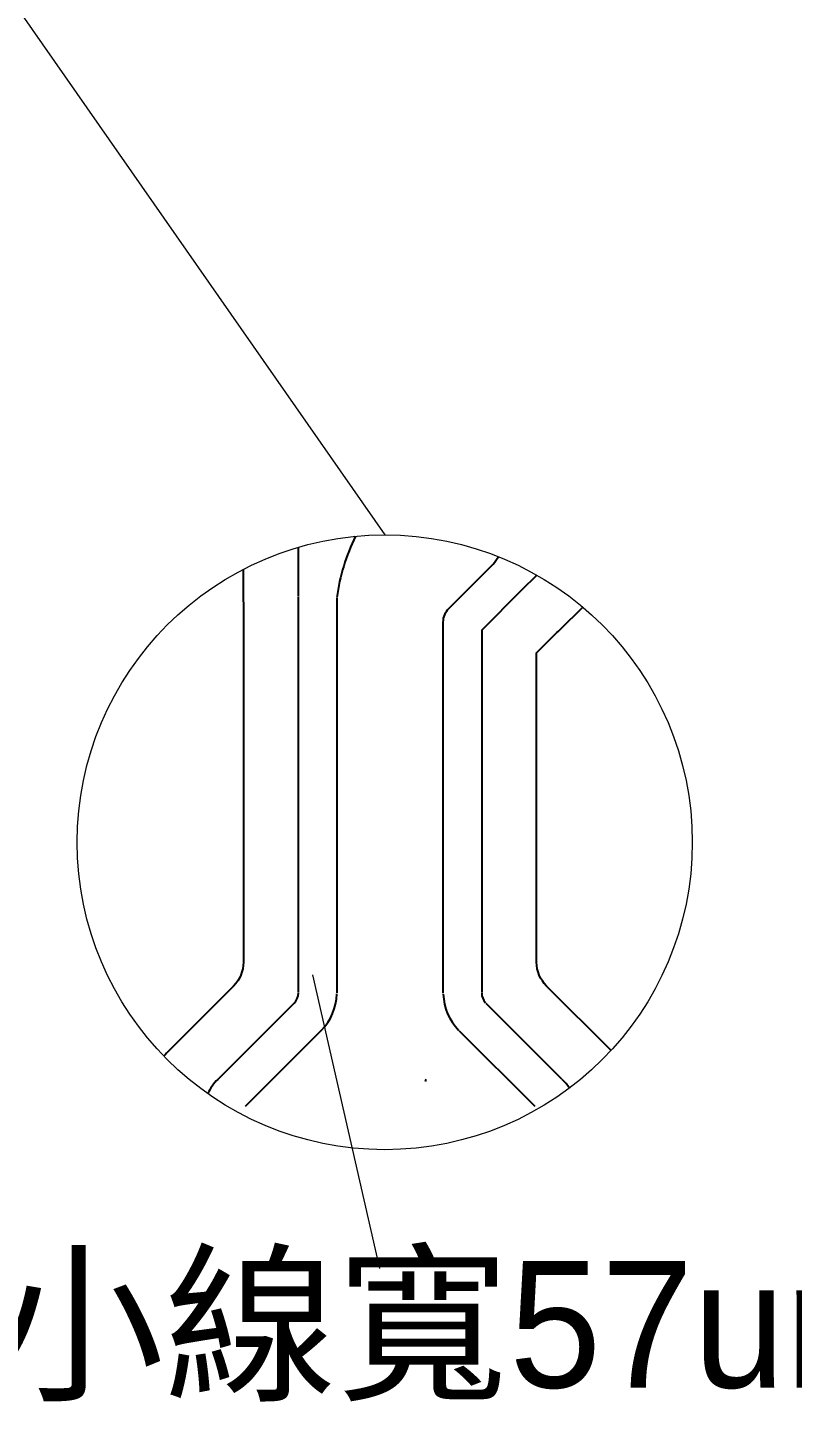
# Model space of a CAD drawing. Extents: x 4328 to 4769, y 264 to 576.
# Drawn here: x 4683.76 to 4703.06, y 422.47 to 457.17 of the extents above; entities that cross this region are included whole.
import ezdxf

# ---------------------------------------------------------------- set-up
doc = ezdxf.new("R2010")
doc.units = 0
doc.layers.add('gbr-dxf_layer0', color=7, linetype='Continuous')
doc.layers.add('備註', color=1, linetype='Continuous', lineweight=5)
doc.styles.get("Standard").update_dxf_attribs({"font": 'txt.shx'})

msp = doc.modelspace()

# ---------------------------------------------------------------- linework, layer by layer
at = {"layer": 'gbr-dxf_layer0'}
for p, q in [((4690.592, 432.809), (4690.592, 442.79)), ((4691.562, 442.755), (4691.562, 432.789)), ((4695.327, 432.53), (4697.236, 430.625)), ((4691.168, 431.842), (4689.245, 429.922)), ((4696.568, 429.922), (4694.659, 431.827))]:
    msp.add_line(p, q, dxfattribs=at)
at = {"layer": 'gbr-dxf_layer0', "linetype": 'Continuous'}
for points in [[(4692.035, 444.32, 0.081801), (4691.564, 442.777)], [(4694.392, 442.499), (4695.509, 443.616, 0.013186), (4695.646, 443.804, 0.013186)], [(4689.2, 443.484), (4689.2, 442.79, 0.018744), (4689.205, 442.652), (4689.205, 433.567, -0.198757), (4688.955, 432.965), (4687.328, 431.338, 0.025982), (4687.198, 431.194, 0.025982)], [(4694.249, 432.788), (4694.249, 442.155, -0.199677), (4694.392, 442.499)], [(4698.483, 431.338, 1), (4698.483, 431.338), (4696.856, 432.965, -0.198879), (4696.606, 433.567), (4696.606, 441.381), (4697.087, 441.862, 0.020976), (4697.201, 441.967), (4697.768, 442.534)], [(4688.559, 430.609), (4690.485, 432.53, 0.198542), (4690.591, 432.789)]]:
    msp.add_lwpolyline(points, format="xyb", dxfattribs=at)
for points in [[(4690.592, 442.81), (4690.592, 444.043)], [(4696.607, 443.342), (4696.219, 442.954)], [(4696.214, 442.949), (4695.219, 441.954), (4695.219, 432.809)]]:
    msp.add_lwpolyline(points, dxfattribs=at)
at = {"layer": 'gbr-dxf_layer0'}
for centre, radius, start, end in [((4690.225, 432.789), 1.336, 315.0906, 358.9256), ((4695.586, 432.789), 1.336, 181.1327, 225.055), ((4695.586, 432.789), 0.366, 180.011, 222.5765), ((4689.503, 429.662), 1.336, 134.9555, 153.9474), ((4693.89, 430.532), 0.103, 134.9522, 168.8291), ((4695.81, 430.532), 0.103, 31.5871, 42.5783), ((4696.31, 429.663), 1.336, 32.8404, 45.0576)]:
    msp.add_arc(centre, radius, start, end, dxfattribs=at)
at = {"layer": '備註', "linetype": 'Continuous'}
for p, q in [((4681.036, 461.188), (4692.772, 444.355)), ((4690.949, 433.249), (4692.639, 425.833))]:
    msp.add_line(p, q, dxfattribs=at)
msp.add_circle((4692.772, 436.594), 7.761, dxfattribs=at)

# ---------------------------------------------------------------- texts
at = {"layer": '備註', "color": 1, "linetype": 'Continuous', "insert": (4678.501, 426.018), "char_height": 3.19152, "width": 34.75764, "attachment_point": 1}
msp.add_mtext('{\\fPMingLiU|b0|i0|c136|p18;最小線寬57um}', dxfattribs=at)

doc.saveas('drawing.dxf')
